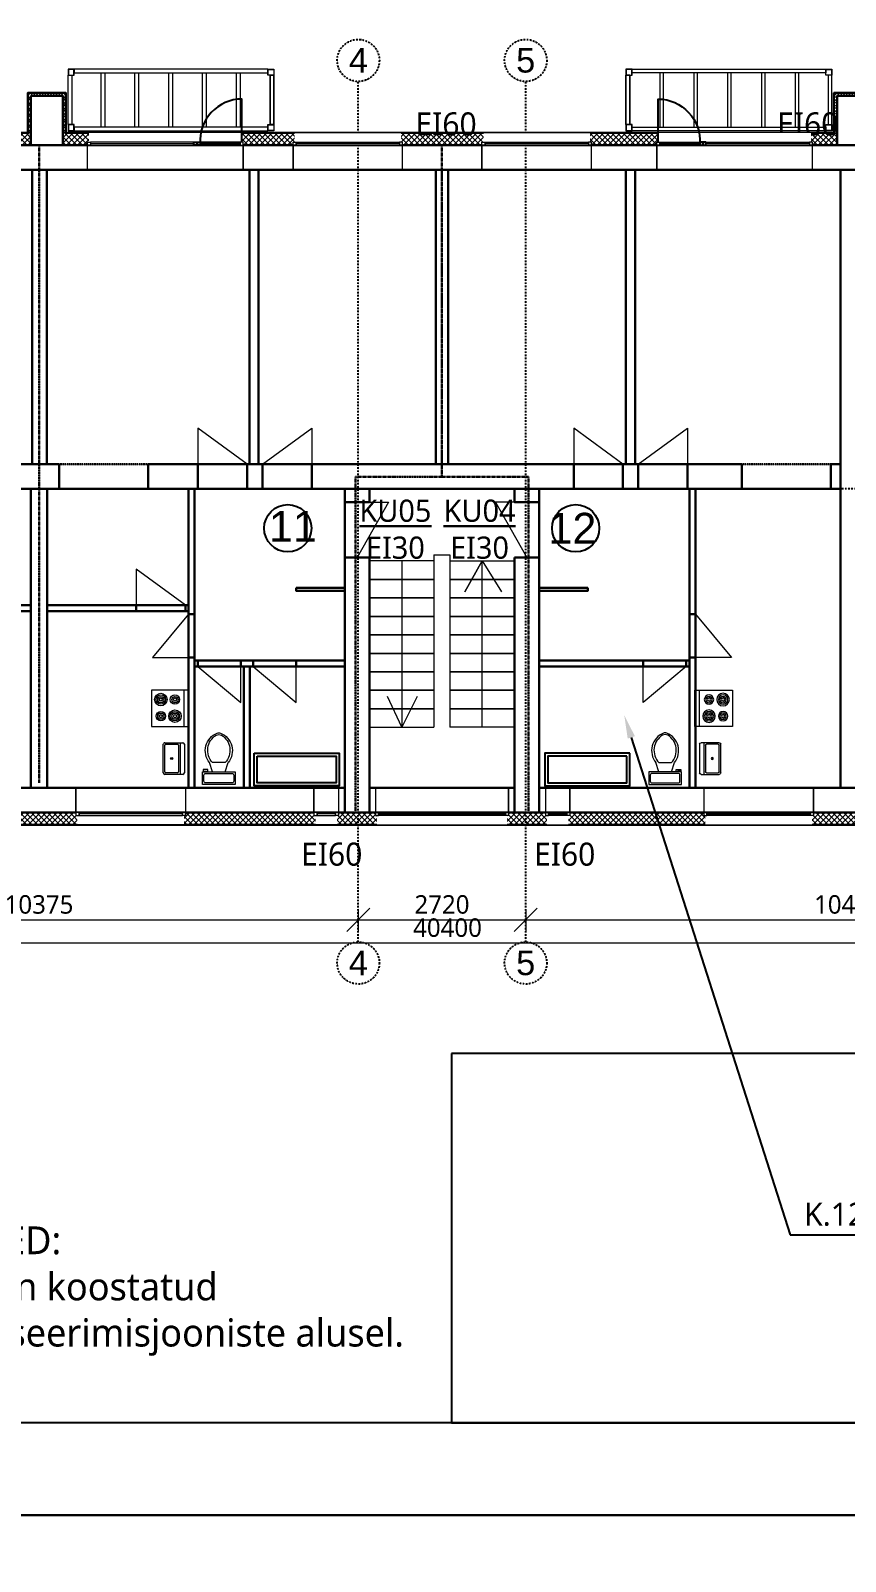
# Model space of a CAD drawing. Header units: millimetres. Extents: x 720925 to 840725318, y 793496 to 1061196.
# Drawn here: x 811584 to 824824, y 971346 to 996214 of the extents above; entities that cross this region are included whole.
import ezdxf
from ezdxf import colors
from ezdxf.entities.mleader import LeaderData, LeaderLine
from ezdxf.math import Vec2, Vec3

# ---------------------------------------------------------------- set-up
doc = ezdxf.new("R2010")
doc.units = ezdxf.units.MM
doc.header["$PDMODE"] = 2
doc.header["$PDSIZE"] = 5
for name, pattern in [('CENTER', [50.8, 31.75, -6.35, 6.35, -6.35]), ('DASHDOTX2', [50.8, 25.4, -12.7, 0, -12.7]), ('DASHED', [19.05, 12.7, -6.35])]:
    doc.linetypes.add(name, pattern=pattern)
for name, color, linetype, lineweight in [('!ESP_Avatäited plaanil', 7, 'Continuous', 5), ('!ESP_EI60 tuletõkkesektsioon', 1, 'DASHED', 30), ('!ESP_Fassaad', 7, 'Continuous', 9), ('!ESP_Konstruktsioon lõikes', 7, 'Continuous', 30), ('!ESP_Mineraalvill', 1, 'Continuous', 9), ('!ESP_Mõõt', 252, 'Continuous', 5), ('Sisustus', 252, 'Continuous', 0)]:
    doc.layers.add(name, color=color, linetype=linetype, lineweight=lineweight)
doc.layers.add('!ESP_no_print', color=252, linetype='Continuous', plot=False)
for name, color, linetype in [('!ESP_Santehnikajamööbel', 252, 'Continuous'), ('!ESP_Tekst', 7, 'Continuous'), ('!ESP_Teljed', 30, 'DASHDOTX2'), ('Sein', 7, 'Continuous')]:
    doc.layers.add(name, color=color, linetype=linetype)
doc.styles.add('Annotative', font='malgunsl.ttf', dxfattribs={"height": 2})
doc.styles.add('Arial', font='arial.ttf')
doc.styles.get("Standard").update_dxf_attribs({"font": 'arial.ttf', "height": 2})
doc.dimstyles.new('Annotative', dxfattribs={"dimtxt": 2, "dimasz": 2.5, "dimexe": 1.25, "dimexo": 0.625, "dimtad": 1, "dimdec": 0, "dimrnd": 5, "dimtxsty": 'Annotative', "dimblk": 'OBLIQUE', "dimcen": 0, "dimdle": 1, "dimadec": 0, "dimazin": 0, "dimtfac": 1, "dimtdec": 0, "dimtmove": 0, "dimatfit": 3, "dimfxl": 1, "dimfxlon": 1, "dimarcsym": 1})

# ---------------------------------------------------------------- blocks, each defined once
blk = doc.blocks.new('A$C9a407918')
at = {"layer": '!ESP_Fassaad', "color": 8}
for points in [[(-3345, -100), (-3245, -100), (-3245, 0), (-3345, 0)], [(-100, 0), (-3245, 0), (-3245, -60), (-100, -60)], [(0, -100), (-100, -100), (-100, 0), (0, 0)], [(-3285, -900), (-3345, -900), (-3345, -100), (-3285, -100)], [(-3340, -95), (-3250, -95), (-3250, -5), (-3340, -5)], [(-2750, -940), (-2810, -940), (-2810, -60), (-2750, -60)], [(-2200, -940), (-2260, -940), (-2260, -60), (-2200, -60)], [(-1650, -940), (-1710, -940), (-1710, -60), (-1650, -60)], [(-1100, -940), (-1160, -940), (-1160, -60), (-1100, -60)], [(-550, -940), (-610, -940), (-610, -60), (-550, -60)], [(-5, -95), (-95, -95), (-95, -5), (-5, -5)], [(-60, -100), (0, -100), (0, -900), (-60, -900)], [(-60, -900), (0, -900), (0, -100), (-60, -100)], [(-3345, -1000), (-3245, -1000), (-3245, -900), (-3345, -900)], [(-3340, -995), (-3250, -995), (-3250, -905), (-3340, -905)], [(-100, -940), (-3245, -940), (-3245, -1000), (-100, -1000)], [(0, -1000), (-100, -1000), (-100, -900), (0, -900)], [(-5, -995), (-95, -995), (-95, -905), (-5, -905)]]:
    blk.add_lwpolyline(points, close=True, dxfattribs=at)
blk = doc.blocks.new('Toilet - top')
at = {"layer": '!ESP_Santehnikajamööbel', "lineweight": 0}
for p, q in [((-10, -8.5), (-8, -8.5)), ((-10, -9.5), (-10, -8.5)), ((-7, -9.5), (-10, -9.5)), ((-8, -8.5), (-8, -8)), ((-7, -8), (-7, -9.5)), ((-4, -8), (-6, -14)), ((4, -8), (6, -14)), ((9.5, -6), (9.5, -2)), ((4, -14), (-4, -14))]:
    blk.add_line(p, q, dxfattribs=at)
blk.add_lwpolyline([(10.5, -8), (10.5, 0), (-10.5, 0), (-10.5, -8)], close=True, dxfattribs=at)
for points in [[(-9.5, -2), (-9.5, -6)], [(8.5, -1), (-8.5, -1)], [(-8.5, -7), (8.5, -7)]]:
    blk.add_lwpolyline(points, dxfattribs=at)
for centre, radius, start, end in [((-8.62, -1.88), 0.884, 81.8699, 188.1301), ((-8.62, -6.12), 0.884, 171.8699, 278.1301), ((8.62, -1.88), 0.884, 351.8699, 98.1301), ((8.62, -6.12), 0.884, 261.8699, 8.1301), ((3.52, -21.58), 12.17, 141.46911, 247.97143), ((4.2, -21.82), 11.33, 136.36773, 238.94682), ((-3.52, -21.58), 12.17, 292.02843, 38.53071), ((-4.2, -21.82), 11.33, 301.05301, 43.63209), ((0, -27.88), 4, 245.73182, 294.26817), ((0, -29), 4, 254.86053, 285.13947)]:
    blk.add_arc(centre, radius, start, end, dxfattribs=at)
blk = doc.blocks.new('A$Cc606a28b')
for points in [[(-1382, 535), (0, 535), (0, 0), (-1382, 0)], [(-1332, 485), (-50, 485), (-50, 50), (-1332, 50)]]:
    blk.add_lwpolyline(points, close=True)
blk = doc.blocks.new('Sink-single - 30 in top')
at = {"layer": '!ESP_Santehnikajamööbel', "lineweight": 0}
blk.add_line((-15, -3.999996), (15, -3.999996), dxfattribs=at)
for points in [[(-13.5, 0), (13.5, 0)], [(-15, -18.499996), (-15, -1.5)], [(-13.5, -17.499996), (-13.5, -6.499996)], [(-12.5, -5.499996), (12.5, -5.499996)], [(13.5, -6.499996), (13.5, -17.499996)], [(15, -1.5), (15, -18.499996)], [(13.5, -19.999996), (-13.5, -19.999996)], [(12.5, -18.499996), (-12.5, -18.499996)]]:
    blk.add_lwpolyline(points, dxfattribs=at)
for radius in [1, 0.5]:
    blk.add_circle((0, -11.999996), radius, dxfattribs=at)
for centre, radius, start, end in [((-13.5, -1.5), 1.5, 90, 180), ((-12.5, -6.499996), 1, 90, 180), ((12.5, -6.499996), 1, 0, 90), ((13.5, -1.5), 1.5, 0, 90), ((-13.5, -18.499996), 1.5, 180, 270), ((-12.5, -17.499996), 1, 180, 270), ((12.5, -17.499996), 1, 270, 0), ((13.5, -18.499996), 1.5, 270, 0)]:
    blk.add_arc(centre, radius, start, end, dxfattribs=at)
blk = doc.blocks.new('plt')
at = {"lineweight": 0}
blk.add_line((-89740, 177104), (-89740, 177695), dxfattribs=at)
blk.add_lwpolyline([(-90273, 177104), (-89663, 177104), (-89663, 177695), (-90273, 177695)], close=True, dxfattribs=at)
for centre, radius in [((-90121, 177543), 102), ((-90121, 177543), 76.2), ((-90121, 177543), 50.8), ((-90121, 177543), 25.4), ((-89892, 177543), 76.2), ((-89892, 177543), 50.8), ((-89892, 177543), 25.4), ((-90121, 177273), 76.2), ((-90121, 177273), 50.8), ((-89892, 177273), 102), ((-89892, 177273), 76.2), ((-89892, 177273), 50.8), ((-90121, 177273), 25.4), ((-89892, 177273), 25.4)]:
    blk.add_circle(centre, radius, dxfattribs=at)
blk = doc.blocks.new('A$Cb20d89c2')
at = {"lineweight": 0}
blk.add_blockref('A$Cc606a28b', (-89, 84), dxfattribs=at)
at = {"layer": 'Sisustus'}
blk.add_blockref('plt', (87133, -176055), dxfattribs=at)
for name, p, xscale, yscale, zscale, rotation in [('Sink-single - 30 in top', (-2606, 530), 17.14500000000407, 17.14500000000407, 17.14500000000407, 270), ('Toilet - top', (-2046, 109), -25.39999999999418, 25.39999999999418, 25.4, 180)]:
    blk.add_blockref(name, p, dxfattribs=dict(at, xscale=xscale, yscale=yscale, zscale=zscale, rotation=rotation))
blk = doc.blocks.new('A$C7043d8c8')
at = {"layer": '!ESP_Avatäited plaanil'}
blk.add_lwpolyline([(0, 0), (-800, 583), (-800, -28)], dxfattribs=at)
at = {"layer": '!ESP_Konstruktsioon lõikes'}
blk.add_lwpolyline([(-800, 0), (-800, -400), (0, -400), (0, 0)], dxfattribs=at)
blk = doc.blocks.new('A$Cef77760f')
at = {"layer": '!ESP_Teljed'}
for points in [[(-21450, -2104), (-21450, 11875)], [(-18730, -2104), (-18730, 11875)], [(-41867, 10840), (1500, 10840)], [(1500, 5260), (-41867, 5260)], [(1500, 0), (-41867, 0)]]:
    blk.add_lwpolyline(points, dxfattribs=at)
for centre in [(-21450, 12217), (-18730, 12217), (-21450, -2446), (-18730, -2446)]:
    blk.add_circle(centre, 342, dxfattribs=at)
at = {"layer": '!ESP_Teljed', "char_height": 400, "width": 684.66, "attachment_point": 5, "style": 'Arial'}
for s, insert in [('4', (-21450, 12217)), ('5', (-18730, 12217)), ('4', (-21450, -2446)), ('5', (-18730, -2446))]:
    blk.add_mtext(s, dxfattribs=dict(at, insert=insert))
blk = doc.blocks.new('A$C101496a2')
blk.add_wipeout([(-1780, -320), (0, -320), (0, -370), (-25, -370), (-25, -520), (-1755, -520), (-1755, -370), (-1780, -370)])
at = {"layer": '!ESP_Avatäited plaanil'}
for points in [[(-1780, 80), (-1780, -320), (-1780, -370), (-1730, -370), (-1730, -320), (-1780, -320), (0, -320), (0, 80), (0, -320), (0, -370), (-50, -370), (-50, -320), (-50, -370), (-1730, -370), (-1730, -345), (-50, -345)], [(-1755, -520), (-25, -520)]]:
    blk.add_lwpolyline(points, dxfattribs=at)
blk = doc.blocks.new('A$C3a8d00b1')
blk.add_wipeout([(0, -320), (400, -320), (400, -370), (375, -370), (375, -520), (25, -520), (25, -370), (0, -370)])
at = {"layer": '!ESP_Avatäited plaanil'}
for points in [[(0, 80), (0, -320), (0, -370), (50, -370), (50, -320), (0, -320), (400, -320), (400, 80), (400, -320), (400, -370), (350, -370), (350, -320), (350, -370), (50, -370), (50, -345), (350, -345)], [(25, -520), (375, -520)]]:
    blk.add_lwpolyline(points, dxfattribs=at)
blk = doc.blocks.new('A$C79e321d3')
blk.add_wipeout([(2530, 0), (0, 0), (0, 50), (25, 50), (25, 200), (2505, 200), (2505, 50), (2530, 50)])
at = {"layer": '!ESP_Avatäited plaanil'}
for points in [[(2530, -400), (2530, 0), (2530, 50), (2480, 50), (2480, 0), (2530, 0), (0, 0), (0, -400), (0, 0), (0, 50), (50, 50), (50, 0), (50, 50), (2480, 50), (2480, 25), (800, 25)], [(700, 25), (50, 25)]]:
    blk.add_lwpolyline(points, dxfattribs=at)
blk.add_lwpolyline([(25, 50), (25, 750, -0.429169), (700, 25), (50, 25)], format="xyb")
for points in [[(700, 0), (750, 0), (750, 50), (700, 50)], [(750, 0), (800, 0), (800, 50), (750, 50)]]:
    blk.add_lwpolyline(points, close=True)
blk = doc.blocks.new('A$Cfe1c92e5')
at = {"lineweight": 0, "xscale": -1}
for name, p in [('A$C79e321d3', (16680, 0)), ('A$C101496a2', (13962, -10520)), ('A$C3a8d00b1', (18230, -10520))]:
    blk.add_blockref(name, p, dxfattribs=at)
at = {"lineweight": 0}
for name, p in [('A$C79e321d3', (23400, 0)), ('A$C3a8d00b1', (21590, -10520)), ('A$C101496a2', (25945, -10520))]:
    blk.add_blockref(name, p, dxfattribs=at)
at = {"lineweight": 0, "rotation": 180}
for p in [(17490, -320), (20560, -320)]:
    blk.add_blockref('A$C101496a2', p, dxfattribs=at)
blk = doc.blocks.new('A$C0366626d')
blk.add_wipeout([(-2160, 0), (0, 0), (0, -50), (-25, -50), (-25, -200), (-2135, -200), (-2135, -50), (-2160, -50)])
at = {"layer": '!ESP_Avatäited plaanil'}
for points in [[(-2160, 400), (-2160, 0), (-2160, -50), (-2110, -50), (-2110, 0), (-2160, 0), (0, 0), (0, 400), (0, 0), (0, -50), (-50, -50), (-50, 0), (-50, -50), (-2110, -50), (-2110, -25), (-50, -25)], [(-2135, -200), (-25, -200)]]:
    blk.add_lwpolyline(points, dxfattribs=at)
blk = doc.blocks.new('A$Cafc8a1d9')
at = {"layer": '!ESP_Avatäited plaanil'}
for points in [[(-2960, -220), (-2450, -220), (-2960, -1120)], [(-200, -220), (-710, -220), (-200, -1120)]]:
    blk.add_lwpolyline(points, dxfattribs=at)
at = {"layer": '!ESP_Konstruktsioon lõikes'}
blk.add_lwpolyline([(-3160, 0), (-3160, 0), (-3160, -220), (-2760, -220), (-2760, 0), (-400, 0), (-400, -220), (0, -220), (0, 0)], dxfattribs=at)
for points in [[(-3160, -1120), (-2760, -1120), (-2760, -5260), (-3160, -5260)], [(-400, -1120), (0, -1120), (0, -5260), (-400, -5260)], [(-400, -4860), (-2760, -4860), (-2760, -5260), (-400, -5260)]]:
    blk.add_lwpolyline(points, close=True, dxfattribs=at)
at = {"lineweight": 0}
for points in [[(-1710, -1175), (-2760, -1175), (-2760, -1475), (-1710, -1475)], [(-2235, -1175), (-2235, -3875)], [(-1710, -1075), (-1710, -3875)], [(-1710, -1075), (-1450, -1075)], [(-1450, -1075), (-1450, -3875)], [(-1450, -1175), (-400, -1175)], [(-1450, -1175), (-400, -1175), (-400, -1475), (-1450, -1475)], [(-925, -3875), (-925, -1175), (-1211, -1675), (-925, -1175), (-611, -1675)], [(-1710, -1475), (-2760, -1475), (-2760, -1775), (-1710, -1775)], [(-1450, -1475), (-400, -1475), (-400, -1775), (-1450, -1775)], [(-1710, -1775), (-2760, -1775), (-2760, -2075), (-1710, -2075)], [(-1450, -1775), (-400, -1775), (-400, -2075), (-1450, -2075)], [(-1710, -2075), (-2760, -2075), (-2760, -2375), (-1710, -2375)], [(-1450, -2075), (-400, -2075), (-400, -2375), (-1450, -2375)], [(-1710, -2375), (-2760, -2375), (-2760, -2675), (-1710, -2675)], [(-1450, -2375), (-400, -2375), (-400, -2675), (-1450, -2675)], [(-1710, -2675), (-2760, -2675), (-2760, -2975), (-1710, -2975)], [(-1450, -2675), (-400, -2675), (-400, -2975), (-1450, -2975)], [(-1710, -2975), (-2760, -2975), (-2760, -3275), (-1710, -3275)], [(-1450, -2975), (-400, -2975), (-400, -3275), (-1450, -3275)], [(-1710, -3275), (-2760, -3275), (-2760, -3575), (-1710, -3575)], [(-1981, -3375), (-2235, -3875), (-2467, -3375)], [(-1450, -3275), (-400, -3275), (-400, -3575), (-1450, -3575)], [(-1710, -3575), (-2760, -3575), (-2760, -3875), (-1710, -3875)], [(-1450, -3575), (-400, -3575), (-400, -3875), (-1450, -3875)]]:
    blk.add_lwpolyline(points, dxfattribs=at)
at = {"layer": '!ESP_EI60 tuletõkkesektsioon', "char_height": 360, "width": 858.68, "attachment_point": 1, "style": 'Annotative'}
for s, insert in [('\\pxqc;{\\LKU05\\P}EI30', (-2766, -178)), ('\\pxqc;{\\LKU04\\P}EI30', (-1399, -178))]:
    blk.add_mtext(s, dxfattribs=dict(at, insert=insert))
at = {"lineweight": 0}
blk.add_blockref('A$C0366626d', (-500, -5260), dxfattribs=at)
blk = doc.blocks.new('_Oblique')
at = {"color": 0, "linetype": 'ByBlock', "lineweight": -2}
blk.add_line((-0.5, -0.5), (0.5, 0.5), dxfattribs=at)
blk = doc.blocks.new('*D128')
at = {"layer": '!ESP_Mõõt', "color": 0, "lineweight": -2, "transparency": 16777216}
for p, q in [((8025, -12585), (18700, -12585)), ((8175, -12435), (8175, -12773)), ((18550, -12435), (18550, -12773))]:
    blk.add_line(p, q, dxfattribs=at)
at = {"layer": 'Defpoints', "color": 0, "lineweight": 0, "transparency": 16777216}
for p in [(18550, -11896), (8175, -11951), (18550, -12585)]:
    blk.add_point(p, dxfattribs=at)
at = {"layer": '!ESP_Mõõt', "color": 0, "lineweight": -2, "transparency": 16777216, "xscale": 375, "yscale": 375, "zscale": 375, "rotation": 180}
blk.add_blockref('_Oblique', (8175, -12585), dxfattribs=at)
at = {"layer": '!ESP_Mõõt', "color": 0, "lineweight": -2, "transparency": 16777216, "xscale": 375, "yscale": 375, "zscale": 375}
blk.add_blockref('_Oblique', (18550, -12585), dxfattribs=at)
at = {"layer": '!ESP_Mõõt', "color": 0, "lineweight": 0, "transparency": 16777216, "insert": (13362, -12336), "char_height": 300, "attachment_point": 5, "style": 'Annotative'}
blk.add_mtext('10375', dxfattribs=at)
blk = doc.blocks.new('*D129')
at = {"layer": '!ESP_Mõõt', "color": 0, "lineweight": -2, "transparency": 16777216}
for p, q in [((18400, -12585), (21420, -12585)), ((18550, -12435), (18550, -12773)), ((21270, -12435), (21270, -12773))]:
    blk.add_line(p, q, dxfattribs=at)
at = {"layer": 'Defpoints', "color": 0, "lineweight": 0, "transparency": 16777216}
for p in [(18550, -11896), (21270, -11914), (21270, -12585)]:
    blk.add_point(p, dxfattribs=at)
at = {"layer": '!ESP_Mõõt', "color": 0, "lineweight": -2, "transparency": 16777216, "xscale": 375, "yscale": 375, "zscale": 375, "rotation": 180}
blk.add_blockref('_Oblique', (18550, -12585), dxfattribs=at)
at = {"layer": '!ESP_Mõõt', "color": 0, "lineweight": -2, "transparency": 16777216, "xscale": 375, "yscale": 375, "zscale": 375}
blk.add_blockref('_Oblique', (21270, -12585), dxfattribs=at)
at = {"layer": '!ESP_Mõõt', "color": 0, "lineweight": 0, "transparency": 16777216, "insert": (19910, -12336), "char_height": 300, "attachment_point": 5, "style": 'Annotative'}
blk.add_mtext('2720', dxfattribs=at)
blk = doc.blocks.new('*D130')
at = {"layer": '!ESP_Mõõt', "color": 0, "lineweight": -2, "transparency": 16777216}
for p, q in [((21120, -12585), (31910, -12585)), ((21270, -12435), (21270, -12773)), ((31760, -12435), (31760, -12773))]:
    blk.add_line(p, q, dxfattribs=at)
at = {"layer": 'Defpoints', "color": 0, "lineweight": 0, "transparency": 16777216}
for p in [(21270, -11914), (31760, -11878), (31760, -12585)]:
    blk.add_point(p, dxfattribs=at)
at = {"layer": '!ESP_Mõõt', "color": 0, "lineweight": -2, "transparency": 16777216, "xscale": 375, "yscale": 375, "zscale": 375, "rotation": 180}
blk.add_blockref('_Oblique', (21270, -12585), dxfattribs=at)
at = {"layer": '!ESP_Mõõt', "color": 0, "lineweight": -2, "transparency": 16777216, "xscale": 375, "yscale": 375, "zscale": 375}
blk.add_blockref('_Oblique', (31760, -12585), dxfattribs=at)
at = {"layer": '!ESP_Mõõt', "color": 0, "lineweight": 0, "transparency": 16777216, "insert": (26515, -12336), "char_height": 300, "attachment_point": 5, "style": 'Annotative'}
blk.add_mtext('10490', dxfattribs=at)
blk = doc.blocks.new('*D138')
at = {"layer": '!ESP_Mõõt', "color": 0, "lineweight": -2, "transparency": 16777216}
for p, q in [((-200, -12812), (-200, -13150)), ((40200, -12812), (40200, -13150)), ((40350, -12962), (-350, -12962))]:
    blk.add_line(p, q, dxfattribs=at)
at = {"layer": 'Defpoints', "color": 0, "lineweight": 0, "transparency": 16777216}
for p in [(-200, -11040), (40200, -11040), (-200, -12962)]:
    blk.add_point(p, dxfattribs=at)
at = {"layer": '!ESP_Mõõt', "color": 0, "lineweight": -2, "transparency": 16777216, "xscale": 375, "yscale": 375, "zscale": 375, "rotation": 180}
blk.add_blockref('_Oblique', (-200, -12962), dxfattribs=at)
at = {"layer": '!ESP_Mõõt', "color": 0, "lineweight": -2, "transparency": 16777216, "xscale": 375, "yscale": 375, "zscale": 375}
blk.add_blockref('_Oblique', (40200, -12962), dxfattribs=at)
at = {"layer": '!ESP_Mõõt', "color": 0, "lineweight": 0, "transparency": 16777216, "insert": (20000, -12713), "char_height": 300, "attachment_point": 5, "style": 'Annotative'}
blk.add_mtext('40400', dxfattribs=at)
blk = doc.blocks.new('A$C465a11ed')
at = {"layer": '!ESP_Avatäited plaanil'}
blk.add_lwpolyline([(0, 100), (-700, 683), (-700, 72)], dxfattribs=at)
at = {"layer": '!ESP_Konstruktsioon lõikes'}
blk.add_lwpolyline([(-700, 100), (-700, 0), (0, 0), (0, 100)], dxfattribs=at)
blk = doc.blocks.new('A$Ced9abb52')
at = {"layer": '!ESP_Avatäited plaanil'}
for points in [[(-2590, 2970), (-3390, 3553), (-3390, 2942)], [(-2540, 2820), (-3123, 2120), (-2512, 2120)]]:
    blk.add_lwpolyline(points, dxfattribs=at)
at = {"layer": '!ESP_Konstruktsioon lõikes'}
for points in [[(-4835, 4860), (0, 4860), (0, 0), (-4835, 0)], [(-2440, 4860), (-2540, 4860), (-2540, 0), (-2440, 0)], [(-790, 3251), (-790, 3201), (0, 3201), (0, 3251)], [(-4835, 2970), (-4835, 2870), (-2540, 2870), (-2540, 2970)], [(-2440, 2070), (-2440, 1970), (0, 1970), (0, 2070)], [(-1540, 1970), (-1640, 1970), (-1640, 0), (-1540, 0)]]:
    blk.add_lwpolyline(points, close=True, dxfattribs=at)
for points in [[(-3390, 2970), (-3390, 2870), (-2590, 2870), (-2590, 2970)], [(-2540, 2120), (-2440, 2120), (-2440, 2820), (-2540, 2820)]]:
    blk.add_lwpolyline(points, dxfattribs=at)
at = {"lineweight": 0, "rotation": 180}
for p in [(-2390, 2070), (-1490, 2070)]:
    blk.add_blockref('A$C465a11ed', p, dxfattribs=at)
blk = doc.blocks.new('A$Cb56cea9a')
at = {"layer": '!ESP_Mõõt', "lineweight": 0}
for base, p1, p2, picture, middle in [((-200, -12962.2), (40200, -11040), (-200, -11040), '*D138', (20000, -12713.3)), ((18550, -12585.3), (8175, -11951.1), (18550, -11896.3), '*D128', (13362.5, -12335.5)), ((21270, -12585.3), (18550, -11896.3), (21270, -11914.4), '*D129', (19910, -12336.3)), ((31760.1, -12585.3), (21270, -11914.4), (31760.1, -11877.8), '*D130', (26515, -12335.5))]:
    dim = blk.add_linear_dim(base=base, p1=p1, p2=p2, dimstyle='Annotative', dxfattribs=at)
    dim.commit()
    dim.dimension.update_dxf_attribs({"geometry": picture, "text_midpoint": middle})

msp = doc.modelspace()

# ---------------------------------------------------------------- hatches: boundary and pattern name
at = {"layer": '!ESP_Mineraalvill'}
h = msp.add_hatch(dxfattribs=at)
h.set_pattern_fill('ANSI37', color=256, scale=20)
h.set_pattern_definition([(45, (703410.895, 994436.05), (-44.90128, 44.90128), []), (135, (703410.895, 994436.05), (-44.90128, -44.90128), [])])
h.paths.add_polyline_path([(838359, 983512.4), (832839.1, 983512.4), (832839.1, 983312.4), (838559, 983312.4), (838559, 994552.4), (838559, 995202.4), (837709, 995202.4), (837709, 994552.4), (825259, 994552.4), (825259, 995202.4), (824639, 995202.4), (824639, 994552.4), (812159, 994552.4), (812159, 995202.4), (811539, 995202.4), (811539, 994552.4), (798939, 994552.4), (798939, 995202.1), (798159, 995202.1), (798159, 983312.4), (806534, 983312.4), (806534, 983512.4), (798759, 983512.4), (798359, 983512.4), (798359, 994352.4), (798359, 995152.4), (798889, 995152.4), (798889, 994352.4), (801999, 994352.4), (811589, 994352.4), (811589, 995152.4), (812109, 995152.4), (812109, 994352.4), (824689, 994352.4), (824689, 995152.4), (825209, 995152.4), (825209, 994352.4), (837759, 994352.4), (837759, 995152.4), (838359, 995152.4), (838359, 994352.4)])
h.paths.add_polyline_path([(819629, 983312.4), (819629, 983512.4), (806534, 983512.4), (806534, 983312.4)], flags=17)
h.paths.add_polyline_path([(832839.1, 983312.4), (832839.1, 983512.4), (819629, 983512.4), (819629, 983312.4)], flags=17)

# ---------------------------------------------------------------- linework, layer by layer
at = {"layer": '!ESP_Avatäited plaanil'}
msp.add_lwpolyline([(822389, 986732.4), (822971.9, 986032.4), (822360.6, 986032.4)], dxfattribs=at)
at = {"layer": '!ESP_EI60 tuletõkkesektsioon', "linetype": 'CENTER', "lineweight": 30, "ltscale": 0.1}
for points in [[(811721.7, 994352.4), (811721.7, 983992.4)], [(818269, 994352.4), (818269, 988964.9), (816863.4, 988964.9), (816863.4, 983512.4)], [(818269, 993952.4), (818269, 988964.9), (819674.7, 988964.9), (819674.7, 983512.4)]]:
    msp.add_lwpolyline(points, dxfattribs=at)
at = {"layer": '!ESP_Konstruktsioon lõikes'}
for p, q in [((812049, 989172.4), (812049, 988772.4)), ((813494, 989172.4), (813494, 988772.4)), ((823144, 989172.4), (823144, 988772.4)), ((824589, 989172.4), (824589, 988772.4))]:
    msp.add_line(p, q, dxfattribs=at)
for points in [[(806534, 983312.4), (798159, 983312.4), (798159, 995202.1), (798939, 995202.1), (798939, 994552.4), (811539, 994552.4), (811539, 995202.4), (812159, 995202.4), (812159, 994552.4), (824639, 994552.4), (824639, 995202.4), (825259, 995202.4), (825259, 994552.4), (837709, 994552.4), (837709, 995202.4), (838559, 995202.4), (838559, 994552.4), (838559, 983312.4), (832839.1, 983312.4)], [(811589, 994352.4), (811589, 995152.4), (812109, 995152.4), (812109, 994352.4)], [(824689, 994352.4), (824689, 995152.4), (825209, 995152.4), (825209, 994352.4)], [(798759, 994352.4), (838359, 994352.4)], [(798759, 993952.4), (838359, 993952.4)], [(811409, 989172.4), (811609, 989172.4), (811609, 993952.4), (808329, 993952.4), (808329, 989172.4), (809964, 989172.4)], [(812049, 989172.4), (811849, 989172.4), (811849, 993952.4), (815139, 993952.4), (815139, 989172.4), (813494, 989172.4)], [(824589, 989172.4), (824744.1, 989172.4), (824744.1, 993952.4), (821409, 993952.4), (821409, 989172.4), (823144, 989172.4)], [(811409, 988772.4), (811609, 988772.4)], [(811849, 988772.4), (812049, 988772.4)], [(813494, 988772.4), (823144, 988772.4)], [(824589, 988772.4), (824744.1, 988772.4)], [(822389, 986032.4), (822289, 986032.4), (822289, 986732.4), (822389, 986732.4)], [(798759, 983512.4), (838359, 983512.4)], [(816909, 983312.4), (806534, 983312.4)], [(819629, 983312.4), (806534, 983312.4)], [(830119.1, 983312.4), (819629, 983312.4)], [(832839.1, 983312.4), (819629, 983312.4)]]:
    msp.add_lwpolyline(points, dxfattribs=at)
for points in [[(798359, 994352.4), (838359, 994352.4), (838359, 983512.4), (798359, 983512.4)], [(811849, 993952.4), (811609, 993952.4), (811609, 989172.4), (811849, 989172.4)], [(815139, 993952.4), (815289, 993952.4), (815289, 989172.4), (815139, 989172.4)], [(815289, 993952.4), (815139, 993952.4), (815139, 989172.4), (815289, 989172.4)], [(815289, 993952.4), (818169, 993952.4), (818169, 989172.4), (815289, 989172.4)], [(818169, 993952.4), (818369, 993952.4), (818369, 989172.4), (818169, 989172.4)], [(818369, 993952.4), (818169, 993952.4), (818169, 989172.4), (818369, 989172.4)], [(821259, 993952.4), (818369, 993952.4), (818369, 989172.4), (821259, 989172.4)], [(821259, 993952.4), (821409, 993952.4), (821409, 989172.4), (821259, 989172.4)], [(825064.1, 993952.4), (824744.1, 993952.4), (824744.1, 983912.4), (825064.1, 983912.4)], [(811854, 983912.4), (811589, 983912.4), (811589, 988772.4), (811854, 988772.4)], [(824744.1, 988772.4), (819849, 988772.4), (819849, 983912.4), (824744.1, 983912.4)], [(822289, 988772.4), (822389, 988772.4), (822389, 983912.4), (822289, 983912.4)], [(820639, 987163.7), (820639, 987113.7), (819849, 987113.7), (819849, 987163.7)], [(822289, 985982.4), (822289, 985882.4), (819849, 985882.4), (819849, 985982.4)]]:
    msp.add_lwpolyline(points, close=True, dxfattribs=at)
at = {"layer": '!ESP_Konstruktsioon lõikes', "linetype": 'DASHED', "ltscale": 0.1}
for points in [[(813494, 988772.4), (812049, 988772.4), (812049, 989172.4), (813494, 989172.4)], [(824589, 988772.4), (823144, 988772.4), (823144, 989172.4), (824589, 989172.4)]]:
    msp.add_lwpolyline(points, close=True, dxfattribs=at)
at = {"layer": '!ESP_no_print'}
for points in [[(783925, 1016646), (846925, 1016646), (846925, 972096), (783925, 972096)], [(786925, 1015146), (845425, 1015146), (845425, 973596), (786925, 973596)], [(818425, 979596), (818425, 973596), (845425, 973596), (845425, 979596)], [(783925, 972096), (846925, 972096), (846925, 927546), (783925, 927546)]]:
    msp.add_lwpolyline(points, close=True, dxfattribs=at)

# ---------------------------------------------------------------- block references
at = {"lineweight": 0}
for name, p in [('A$Cef77760f', (838359, 983512.4)), ('A$C7043d8c8', (815104, 989172.4)), ('A$C7043d8c8', (821209, 989172.4)), ('A$Ced9abb52', (816689, 983912.4)), ('A$Cb20d89c2', (816689, 983858.6))]:
    msp.add_blockref(name, p, dxfattribs=at)
at = {"lineweight": 0, "xscale": -1}
for name, p in [('A$C7043d8c8', (815354, 989172.4)), ('A$C7043d8c8', (821459, 989172.4)), ('A$Ced9abb52', (806754.1, 983912.4)), ('A$Cb20d89c2', (819849, 983858.6))]:
    msp.add_blockref(name, p, dxfattribs=at)
at = {"lineweight": 0, "xscale": -1, "rotation": 180}
msp.add_blockref('A$C465a11ed', (822239, 985982.4), dxfattribs=at)

# ---------------------------------------------------------------- texts
at = {"layer": '!ESP_EI60 tuletõkkesektsioon', "char_height": 375, "width": 33016.31, "attachment_point": 7, "style": 'Annotative'}
for insert in [(817837.1, 994505.2), (823715.2, 994505.2), (815979.5, 982642.2), (819764.8, 982642.2)]:
    msp.add_mtext('EI60', dxfattribs=dict(at, insert=insert))
at = {"layer": '!ESP_Tekst', "insert": (808786.6, 976786.6), "char_height": 450, "width": 9310.783, "attachment_point": 1, "style": 'Annotative'}
msp.add_mtext('{\\fMalgun Gothic Semilight|b0|i0|c0|p34;MÄRKUSED:\\P\\pxql;Plaanid on koostatud inventariseerimisjooniste alusel.}', dxfattribs=at)
at = {"layer": 'Sein', "char_height": 500}
for s, insert, attachment_point in [('11', (815458.3, 988410.8), 1), ('12', (820777.5, 988379.7), 3)]:
    msp.add_mtext_dynamic_manual_height_columns(s, width=608.355, gutter_width=12.5, heights=[0], dxfattribs=dict(at, insert=insert, attachment_point=attachment_point))

# ---------------------------------------------------------------- leaders
at = {"layer": '!ESP_Tekst'}
ml = msp.add_multileader_mtext('Standard', dxfattribs=at)
ml.set_content('{\\fMalgun Gothic Semilight|b0|i0|c0|p34;TINGMÄRGID:}', color=256, style='Annotative')
ml.set_leader_properties()
ml.build(insert=Vec2(0, 0))
ml.multileader.update_dxf_attribs({"leader_type": 0, "has_dogleg": 0, "text_left_attachment_type": 5, "text_right_attachment_type": 5, "dogleg_length": 0.36, "arrow_head_size": 0, "scale": 150})
ctx = ml.context
ctx.base_point, ctx.scale, ctx.char_height, ctx.arrow_head_size, ctx.landing_gap_size, ctx.plane_origin = Vec3(787862.4, 979872.3), 150, 450, 0, 1.35, Vec3(790346.8, 978152.5)
ctx.left_attachment, ctx.right_attachment = 5, 5
notes = []
notes.append((ctx, [(1, (1, 1, 0), (791692.5, 979872.3), (-1, 0), 5.4, [(0, [(790695.4, 978314.5)], 0, [])])]))
ctx.mtext.insert, ctx.mtext.width, ctx.mtext.flow_direction = Vec3(787863.7, 980504.1), 168000.077, 5
ml = msp.add_multileader_mtext('Standard', dxfattribs=at)
ml.set_content('{\\fMalgun Gothic Semilight|b0|i0|c0|p34;MINERAALVILL}', color=256, style='Annotative')
ml.set_leader_properties()
ml.build(insert=Vec2(0, 0))
ml.multileader.update_dxf_attribs({"leader_type": 0, "has_dogleg": 0, "text_left_attachment_type": 5, "text_right_attachment_type": 5, "dogleg_length": 0.36, "arrow_head_size": 0, "scale": 150})
ctx = ml.context
ctx.base_point, ctx.scale, ctx.char_height, ctx.arrow_head_size, ctx.landing_gap_size, ctx.plane_origin = Vec3(790700.5, 978370.1), 150, 450, 0, 1.35, Vec3(790346.8, 978208.1)
ctx.left_attachment, ctx.right_attachment = 5, 5
notes.append((ctx, [(0, (1, 1, 0), (790695.1, 978370.1), (1, 0), 5.4, [(0, [(790695.4, 978370.1)], 0, [])])]))
ctx.mtext.insert, ctx.mtext.width, ctx.mtext.flow_direction = Vec3(790701.8, 978910.1), 168000.077, 5
ml = msp.add_multileader_mtext('Standard', dxfattribs=at)
ml.set_content('{\\fMalgun Gothic Semilight|b0|i0|c0|p34;OLEMASOLEV KONSTRUKTSIOON}', color=256, style='Annotative')
ml.set_leader_properties()
ml.build(insert=Vec2(0, 0))
ml.multileader.update_dxf_attribs({"leader_type": 0, "has_dogleg": 0, "text_left_attachment_type": 5, "text_right_attachment_type": 5, "dogleg_length": 0.36, "arrow_head_size": 0, "scale": 150})
ctx = ml.context
ctx.base_point, ctx.scale, ctx.char_height, ctx.arrow_head_size, ctx.landing_gap_size, ctx.plane_origin = Vec3(790700.5, 977011.2), 150, 450, 0, 1.35, Vec3(790346.8, 976849.2)
ctx.left_attachment, ctx.right_attachment = 5, 5
notes.append((ctx, [(0, (1, 1, 0), (790695.1, 977011.2), (1, 0), 5.4, [(0, [(790695.4, 977011.2)], 0, [])])]))
ctx.mtext.insert, ctx.mtext.width, ctx.mtext.flow_direction = Vec3(790701.8, 977558.9), 168000.077, 5
ml = msp.add_multileader_mtext('Standard', dxfattribs=at)
ml.set_content('{\\fMalgun Gothic Semilight|b0|i0|c0|p34;KORTERI NUMBER}', color=256, style='Annotative')
ml.set_leader_properties()
ml.build(insert=Vec2(0, 0))
ml.multileader.update_dxf_attribs({"leader_type": 0, "has_dogleg": 0, "text_left_attachment_type": 5, "text_right_attachment_type": 5, "dogleg_length": 0.36, "arrow_head_size": 0, "scale": 150})
ctx = ml.context
ctx.base_point, ctx.scale, ctx.char_height, ctx.arrow_head_size, ctx.landing_gap_size, ctx.plane_origin = Vec3(790840.1, 975910.4), 150, 450, 0, 1.35, Vec3(790486.4, 975794.1)
ctx.left_attachment, ctx.right_attachment = 5, 5
notes.append((ctx, [(0, (1, 1, 0), (790834.7, 975910.4), (1, 0), 5.4, [(0, [(790835.1, 975956.1)], 0, [])])]))
ctx.mtext.insert, ctx.mtext.width, ctx.mtext.flow_direction = Vec3(790841.5, 976458), 168000.077, 5
ml = msp.add_multileader_mtext('Standard', dxfattribs=at)
ml.set_content('{\\fMalgun Gothic Semilight|b0|i0|c0|p34;EI60 TULETÕKKESEKTSIOONI ERALDUSJOON}', color=256, style='Annotative')
ml.set_leader_properties()
ml.build(insert=Vec2(0, 0))
ml.multileader.update_dxf_attribs({"leader_type": 0, "has_dogleg": 0, "text_left_attachment_type": 5, "text_right_attachment_type": 5, "dogleg_length": 0.36, "arrow_head_size": 0, "scale": 150})
ctx = ml.context
ctx.base_point, ctx.scale, ctx.char_height, ctx.arrow_head_size, ctx.landing_gap_size, ctx.plane_origin = Vec3(790840.1, 974710.4), 150, 450, 0, 1.35, Vec3(790486.4, 974594.1)
ctx.left_attachment, ctx.right_attachment = 5, 5
notes.append((ctx, [(0, (1, 1, 0), (790834.7, 974710.4), (1, 0), 5.4, [(0, [(790835.1, 974756.1)], 0, [])])]))
ctx.mtext.insert, ctx.mtext.width, ctx.mtext.flow_direction = Vec3(790841.5, 975359.6), 168000.077, 5
for ctx, leaders in notes:
    for number, flags, end, landing, length, lines in leaders:
        leader = LeaderData()
        leader.index, (leader.has_last_leader_line, leader.has_dogleg_vector, leader.attachment_direction) = number, flags
        leader.last_leader_point, leader.dogleg_vector, leader.dogleg_length = Vec3(end), Vec3(landing), length
        for number, points, colour, breaks in lines:
            line = LeaderLine()
            line.index, line.vertices, line.color, line.breaks = number, Vec3.list(points), colors.encode_raw_color(colour), breaks
            leader.lines.append(line)
        ctx.leaders.append(leader)

# ---------------------------------------------------------------- next in the draw order: block references
at = {"lineweight": 0}
msp.add_blockref('A$Cfe1c92e5', (798359, 994352.4), dxfattribs=at)

# ---------------------------------------------------------------- next in the draw order: linework, layer by layer
at = {"layer": 'Sein'}
for centre in [(815763.5, 988129.8), (820441.6, 988129.8)]:
    msp.add_circle(centre, 383.9, dxfattribs=at)

# ---------------------------------------------------------------- next in the draw order: block references
at = {"lineweight": 0}
for name, p in [('A$C9a407918', (815539, 995587.4)), ('A$Cafc8a1d9', (819849, 988772.4))]:
    msp.add_blockref(name, p, dxfattribs=at)
at = {"lineweight": 0, "xscale": -1}
msp.add_blockref('A$C9a407918', (821259, 995587.4), dxfattribs=at)

# ---------------------------------------------------------------- next in the draw order: leaders
at = {"layer": '!ESP_no_print'}
ml = msp.add_multileader_mtext('Standard', dxfattribs=at)
ml.set_content('K.12 Põrandaküte. Lagi madalamale toodud. ', color=256, style='Annotative')
ml.set_leader_properties(color=256)
ml.build(insert=Vec2(0, 0))
ml.multileader.update_dxf_attribs({"text_left_attachment_type": 5, "text_right_attachment_type": 5, "dogleg_length": 0.5, "arrow_head_size": 375, "scale": 150})
ctx = ml.context
ctx.base_point, ctx.scale, ctx.char_height, ctx.arrow_head_size, ctx.landing_gap_size, ctx.plane_origin = Vec3(824003, 976651.4), 150, 375, 375, 150, Vec3(839761.8, 973218.5)
ctx.left_attachment = 5
notes = []
notes.append((ctx, [(0, (1, 1, 0), (823928, 976651.4), (1, 0), 75, [(0, [(821231.2, 985089.3)], 0, [])])]))
ctx.mtext.insert, ctx.mtext.flow_direction = Vec3(824153, 977173.8), 5
for ctx, leaders in notes:
    for number, flags, end, landing, length, lines in leaders:
        leader = LeaderData()
        leader.index, (leader.has_last_leader_line, leader.has_dogleg_vector, leader.attachment_direction) = number, flags
        leader.last_leader_point, leader.dogleg_vector, leader.dogleg_length = Vec3(end), Vec3(landing), length
        for number, points, colour, breaks in lines:
            line = LeaderLine()
            line.index, line.vertices, line.color, line.breaks = number, Vec3.list(points), colors.encode_raw_color(colour), breaks
            leader.lines.append(line)
        ctx.leaders.append(leader)

# ---------------------------------------------------------------- next in the draw order: block references
at = {"lineweight": 0}
msp.add_blockref('A$Cb56cea9a', (798359, 994352.4), dxfattribs=at)

doc.saveas('drawing.dxf')
